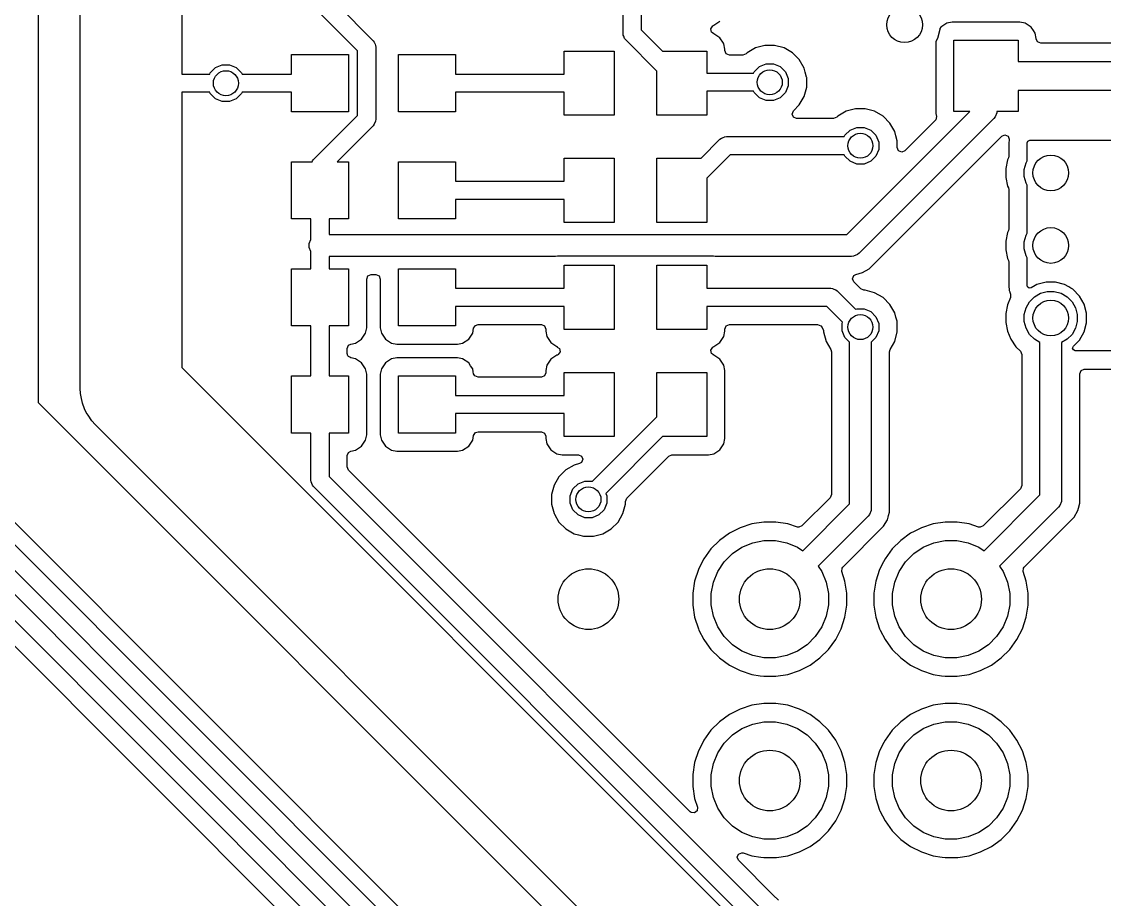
# Model space of a CAD drawing. Extents: x 97 to 200, y -158 to -52.
# Drawn here: x 158.12 to 173.29, y -103.46 to -91.17 of the extents above; entities that cross this region are included whole.
import ezdxf

# ---------------------------------------------------------------- set-up
doc = ezdxf.new("R2010")
doc.units = 0
doc.layers.add('BLACK', color=7, linetype='CONTINUOUS')

msp = doc.modelspace()

# ---------------------------------------------------------------- linework, layer by layer
at = {"layer": 'BLACK', "linetype": 'CONTINUOUS'}
for p, q in [((158.3513, -86.182188), (158.3513, -96.498012)), ((158.9399, -91.6336), (158.9399, -87.8036)), ((160.3623, -87.8036), (160.3623, -91.6336)), ((166.8001, -87.940363), (166.8001, -91.278994)), ((166.5461, -91.3316), (166.5461, -87.992969)), ((162.8261, -91.574993), (162.209297, -90.958191)), ((162.537918, -90.9276), (163.042903, -91.432586)), ((167.818401, -91.217334), (167.902584, -91.161084)), ((166.8001, -91.278994), (167.098706, -91.5776)), ((167.774497, -91.265356), (167.801105, -91.225604)), ((167.783791, -91.31228), (167.774497, -91.265356)), ((167.81397, -91.33248), (167.783791, -91.31228)), ((167.801105, -91.225604), (167.813112, -91.220644)), ((167.812716, -91.219688), (167.818395, -91.217335)), ((167.813112, -91.220644), (167.812716, -91.219688)), ((167.818395, -91.217335), (167.818401, -91.217334)), ((170.985722, -91.275263), (170.95194, -91.401342)), ((170.997615, -91.242115), (170.985722, -91.259914)), ((170.985722, -91.259914), (170.985722, -91.275263)), ((171.081796, -91.185867), (170.997615, -91.242115)), ((171.0818, -91.185865), (171.081796, -91.185867)), ((171.156031, -91.171101), (171.0818, -91.185865)), ((171.156035, -91.1711), (171.156031, -91.171101)), ((172.106167, -91.1711), (171.156035, -91.1711)), ((172.1804, -91.185865), (172.106167, -91.1711)), ((172.180402, -91.185866), (172.1804, -91.185865)), ((172.264584, -91.242115), (172.180402, -91.185866)), ((172.296437, -91.289787), (172.264584, -91.242115)), ((172.320834, -91.326299), (172.296437, -91.289787)), ((163.042903, -91.432586), (163.058697, -91.45183)), ((163.058697, -91.45183), (163.070765, -91.480964)), ((166.54854, -91.356376), (166.5461, -91.3316)), ((166.54854, -91.356377), (166.54854, -91.356376)), ((166.554513, -91.370796), (166.54854, -91.356377)), ((166.567503, -91.402157), (166.554513, -91.370796)), ((166.567504, -91.402158), (166.567503, -91.402157)), ((166.583297, -91.421403), (166.567504, -91.402158)), ((167.0191, -91.857205), (166.583297, -91.421403)), ((167.812715, -91.335511), (167.81397, -91.33248)), ((167.818402, -91.337866), (167.812715, -91.335511)), ((167.902584, -91.394115), (167.818402, -91.337866)), ((167.951293, -91.467013), (167.902584, -91.394115)), ((167.958834, -91.478299), (167.951293, -91.467013)), ((170.95194, -91.401342), (170.9266, -91.445232)), ((170.9266, -91.445232), (170.9266, -92.450662)), ((171.1811, -92.4256), (171.1811, -91.4256)), ((171.1811, -91.4256), (172.0811, -91.4256)), ((172.0811, -91.4256), (172.0811, -91.7224)), ((172.335599, -91.400533), (172.320834, -91.326299)), ((172.335599, -91.400535), (172.335599, -91.400533)), ((172.335599, -91.4054), (172.335599, -91.400535)), ((172.353905, -91.449594), (172.335599, -91.4054)), ((172.398099, -91.4679), (172.353905, -91.449594)), ((174.9641, -91.4679), (172.398099, -91.4679)), ((162.8261, -92.480207), (162.8261, -91.574993)), ((163.070765, -91.480964), (163.07766, -91.497612)), ((163.07766, -91.497612), (163.0801, -91.522388)), ((163.0801, -91.522388), (163.0801, -92.532813)), ((165.7191, -91.9006), (165.7191, -91.5776)), ((165.7191, -91.5776), (166.4191, -91.5776)), ((166.4191, -91.5776), (166.4191, -92.4776)), ((167.098706, -91.5776), (167.7191, -91.5776)), ((167.7191, -91.5776), (167.7191, -91.8876)), ((167.973599, -91.552533), (167.958834, -91.478299)), ((167.973599, -91.552535), (167.973599, -91.552533)), ((167.973599, -91.5706), (167.973599, -91.552535)), ((167.991905, -91.614794), (167.973599, -91.5706)), ((168.036099, -91.6331), (167.991905, -91.614794)), ((168.269757, -91.614794), (168.225563, -91.6331)), ((168.283649, -91.600901), (168.269757, -91.614794)), ((168.283653, -91.600898), (168.283649, -91.600901)), ((168.401546, -91.532832), (168.283653, -91.600898)), ((168.401548, -91.532832), (168.401546, -91.532832)), ((168.533031, -91.4976), (168.401548, -91.532832)), ((168.533036, -91.4976), (168.533031, -91.4976)), ((168.669164, -91.4976), (168.533036, -91.4976)), ((168.669168, -91.4976), (168.669164, -91.4976)), ((168.800652, -91.532832), (168.669168, -91.4976)), ((168.800653, -91.532832), (168.800652, -91.532832)), ((168.800654, -91.532833), (168.800653, -91.532832)), ((168.918545, -91.600897), (168.800654, -91.532833)), ((168.918546, -91.600898), (168.918545, -91.600897)), ((168.91855, -91.600901), (168.918546, -91.600898)), ((169.014798, -91.697149), (168.91855, -91.600901)), ((158.9399, -96.3036), (158.9399, -91.6336)), ((160.3623, -91.6336), (160.3623, -91.9006)), ((160.835263, -91.809339), (160.929889, -91.770144)), ((160.929889, -91.770144), (161.032311, -91.770144)), ((161.032311, -91.770144), (161.126937, -91.809339)), ((161.8991, -91.9006), (161.8991, -91.6276)), ((161.8991, -91.6276), (162.6991, -91.6276)), ((162.6991, -91.6276), (162.6991, -92.4276)), ((163.3991, -92.4276), (163.3991, -91.6276)), ((163.3991, -91.6276), (164.1991, -91.6276)), ((164.1991, -91.6276), (164.1991, -91.9006)), ((168.225563, -91.6331), (168.036099, -91.6331)), ((168.455263, -91.796339), (168.549889, -91.757144)), ((168.549889, -91.757144), (168.652311, -91.757144)), ((168.652311, -91.757144), (168.746937, -91.796339)), ((169.014801, -91.697153), (169.014798, -91.697149)), ((169.014803, -91.697155), (169.014801, -91.697153)), ((169.082867, -91.815046), (169.014803, -91.697155)), ((172.0811, -91.7224), (175.2811, -91.7224)), ((160.3623, -91.9006), (160.755037, -91.9006)), ((160.755037, -91.9006), (160.762839, -91.881763)), ((160.762839, -91.881763), (160.835263, -91.809339)), ((161.126937, -91.809339), (161.199361, -91.881763)), ((161.199361, -91.881763), (161.207163, -91.9006)), ((161.207163, -91.9006), (161.8991, -91.9006)), ((164.1991, -91.9006), (165.7191, -91.9006)), ((167.0191, -92.4776), (167.0191, -91.857205)), ((167.7191, -91.8876), (168.375037, -91.8876)), ((168.375037, -91.8876), (168.382839, -91.868763)), ((168.382839, -91.868763), (168.455263, -91.796339)), ((168.746937, -91.796339), (168.819361, -91.868763)), ((168.819361, -91.868763), (168.858556, -91.963389)), ((169.098556, -91.873599), (169.082867, -91.815046)), ((169.116777, -91.9416), (169.098556, -91.873599)), ((168.858556, -92.065811), (168.819361, -92.160437)), ((168.858556, -91.963389), (168.858556, -92.065811)), ((169.1181, -91.946536), (169.116777, -91.9416)), ((169.1181, -92.082664), (169.1181, -91.946536)), ((160.755037, -92.1546), (160.3623, -92.1546)), ((160.3623, -92.1546), (160.3623, -96.009012)), ((160.762839, -92.173437), (160.755037, -92.1546)), ((160.835263, -92.245861), (160.762839, -92.173437)), ((161.199361, -92.173437), (161.126937, -92.245861)), ((161.207163, -92.1546), (161.199361, -92.173437)), ((161.8991, -92.1546), (161.207163, -92.1546)), ((161.8991, -92.4276), (161.8991, -92.1546)), ((165.7191, -92.1546), (164.1991, -92.1546)), ((164.1991, -92.1546), (164.1991, -92.4276)), ((165.7191, -92.4776), (165.7191, -92.1546)), ((168.375037, -92.1416), (167.7191, -92.1416)), ((167.7191, -92.1416), (167.7191, -92.4776)), ((168.382839, -92.160437), (168.375037, -92.1416)), ((168.455263, -92.232861), (168.382839, -92.160437)), ((168.819361, -92.160437), (168.746937, -92.232861)), ((169.014803, -92.332045), (169.082867, -92.214154)), ((169.082867, -92.214154), (169.1181, -92.082664)), ((175.2811, -92.1288), (172.0811, -92.1288)), ((172.0811, -92.1288), (172.0811, -92.4256)), ((160.929889, -92.285056), (160.835263, -92.245861)), ((161.032311, -92.285056), (160.929889, -92.285056)), ((161.126937, -92.245861), (161.032311, -92.285056)), ((168.549889, -92.272056), (168.455263, -92.232861)), ((168.652311, -92.272056), (168.549889, -92.272056)), ((168.746937, -92.232861), (168.652311, -92.272056)), ((168.931443, -92.415406), (169.014798, -92.33205)), ((169.014798, -92.33205), (169.014803, -92.332045)), ((162.6991, -92.4276), (161.8991, -92.4276)), ((162.209297, -93.09701), (162.8261, -92.480207)), ((164.1991, -92.4276), (163.3991, -92.4276)), ((166.4191, -92.4776), (165.7191, -92.4776)), ((167.7191, -92.4776), (167.0191, -92.4776)), ((168.913137, -92.4596), (168.931443, -92.415406)), ((168.931443, -92.503794), (168.913137, -92.4596)), ((168.975637, -92.5221), (168.931443, -92.503794)), ((169.495563, -92.5221), (168.975637, -92.5221)), ((169.539757, -92.503794), (169.495563, -92.5221)), ((169.553649, -92.489901), (169.539757, -92.503794)), ((169.553653, -92.489898), (169.553649, -92.489901)), ((169.671546, -92.421832), (169.553653, -92.489898)), ((169.671548, -92.421832), (169.671546, -92.421832)), ((169.803031, -92.3866), (169.671548, -92.421832)), ((169.680974, -94.1482), (171.403574, -92.4256)), ((169.803036, -92.3866), (169.803031, -92.3866)), ((169.939164, -92.3866), (169.803036, -92.3866)), ((171.738863, -92.521363), (169.851863, -94.408363)), ((169.939168, -92.3866), (169.939164, -92.3866)), ((170.070652, -92.421832), (169.939168, -92.3866)), ((170.070653, -92.421832), (170.070652, -92.421832)), ((170.070654, -92.421833), (170.070653, -92.421832)), ((170.188545, -92.489897), (170.070654, -92.421833)), ((170.188546, -92.489898), (170.188545, -92.489897)), ((170.18855, -92.489901), (170.188546, -92.489898)), ((170.284798, -92.586149), (170.18855, -92.489901)), ((170.935345, -92.49463), (170.926011, -92.541546)), ((170.9266, -92.450662), (170.935345, -92.49463)), ((171.403574, -92.4256), (171.1811, -92.4256)), ((171.757816, -92.498269), (171.738863, -92.521363)), ((171.780572, -92.443332), (171.757816, -92.498269)), ((171.782318, -92.4256), (171.780572, -92.443332)), ((172.0811, -92.4256), (171.782318, -92.4256)), ((163.042903, -92.622615), (162.537919, -93.1276)), ((163.058697, -92.603371), (163.042903, -92.622615)), ((163.07766, -92.55759), (163.058697, -92.603371)), ((163.0801, -92.532813), (163.07766, -92.557589)), ((163.07766, -92.557589), (163.07766, -92.55759)), ((169.725263, -92.685339), (169.819889, -92.646144)), ((169.819889, -92.646144), (169.922311, -92.646144)), ((169.922311, -92.646144), (170.016937, -92.685339)), ((170.284801, -92.586153), (170.284798, -92.586149)), ((170.284803, -92.586155), (170.284801, -92.586153)), ((170.352867, -92.704046), (170.284803, -92.586155)), ((170.918239, -92.551015), (170.494794, -92.974461)), ((170.926011, -92.541546), (170.918239, -92.551015)), ((167.639495, -93.0776), (167.903297, -92.813798)), ((167.903297, -92.813798), (167.922542, -92.798004)), ((167.922542, -92.798004), (167.922543, -92.798003)), ((167.922543, -92.798003), (167.961769, -92.781755)), ((167.961769, -92.781755), (167.968323, -92.77904)), ((167.968323, -92.77904), (167.968324, -92.77904)), ((167.968324, -92.77904), (167.9931, -92.7766)), ((167.9931, -92.7766), (169.645037, -92.7766)), ((169.645037, -92.7766), (169.652839, -92.757763)), ((169.652839, -92.757763), (169.725263, -92.685339)), ((169.993943, -94.626201), (171.850574, -92.769568)), ((170.016937, -92.685339), (170.089361, -92.757763)), ((170.089361, -92.757763), (170.128556, -92.852389)), ((170.369295, -92.765356), (170.352867, -92.704046)), ((170.388099, -92.835531), (170.369295, -92.765356)), ((171.850574, -92.769568), (171.894767, -92.751263)), ((171.894767, -92.751263), (171.938961, -92.769569)), ((171.938961, -92.769569), (171.957267, -92.813763)), ((171.956066, -92.825955), (171.9484, -92.864497)), ((171.957267, -92.813763), (171.956066, -92.825955)), ((172.218766, -92.838266), (172.245, -92.8274)), ((172.245, -92.8274), (183.222295, -92.8274)), ((170.128556, -92.954811), (170.089361, -93.049437)), ((170.128556, -92.852389), (170.128556, -92.954811)), ((170.3881, -92.835537), (170.388099, -92.835531)), ((170.3881, -92.930267), (170.3881, -92.835537)), ((170.406406, -92.974461), (170.3881, -92.930267)), ((170.4506, -92.992767), (170.406406, -92.974461)), ((170.494794, -92.974461), (170.4506, -92.992767)), ((171.9484, -92.864497), (171.9484, -93.050865)), ((172.2079, -92.8645), (172.218766, -92.838266)), ((172.2079, -93.112939), (172.2079, -92.8645)), ((161.8991, -93.9276), (161.8991, -93.1276)), ((161.8991, -93.1276), (162.188804, -93.1276)), ((162.188804, -93.1276), (162.193503, -93.116256)), ((162.193503, -93.116256), (162.193504, -93.116255)), ((162.193504, -93.116255), (162.209297, -93.09701)), ((162.537919, -93.1276), (162.6991, -93.1276)), ((162.6991, -93.1276), (162.6991, -93.9276)), ((163.3991, -93.9276), (163.3991, -93.1276)), ((163.3991, -93.1276), (164.1991, -93.1276)), ((164.1991, -93.1276), (164.1991, -93.4006)), ((165.7191, -93.4006), (165.7191, -93.0776)), ((165.7191, -93.0776), (166.4191, -93.0776)), ((166.4191, -93.0776), (166.4191, -93.9776)), ((167.0191, -93.9776), (167.0191, -93.0776)), ((167.0191, -93.0776), (167.639495, -93.0776)), ((168.045705, -93.0306), (167.7191, -93.357205)), ((169.645037, -93.0306), (168.045705, -93.0306)), ((169.652839, -93.049437), (169.645037, -93.0306)), ((169.725263, -93.121861), (169.652839, -93.049437)), ((169.819889, -93.161056), (169.725263, -93.121861)), ((170.016937, -93.121861), (169.922311, -93.161056)), ((170.089361, -93.049437), (170.016937, -93.121861)), ((171.932791, -93.100982), (171.9086, -93.222599)), ((171.943643, -93.074783), (171.932791, -93.100982)), ((171.9484, -93.050865), (171.943643, -93.074783)), ((172.191645, -93.141094), (172.2079, -93.112939)), ((169.922311, -93.161056), (169.819889, -93.161056)), ((171.9086, -93.222599), (171.9086, -93.3466)), ((172.166308, -93.235653), (172.191645, -93.141094)), ((172.166308, -93.333547), (172.166308, -93.235653)), ((164.1991, -93.4006), (165.7191, -93.4006)), ((167.7191, -93.357205), (167.7191, -93.9776)), ((171.9086, -93.3466), (171.93279, -93.468216)), ((172.191645, -93.428106), (172.166308, -93.333547)), ((172.2079, -93.45626), (172.191645, -93.428106)), ((171.93279, -93.468216), (171.943642, -93.494414)), ((171.943642, -93.494414), (171.9484, -93.518332)), ((171.9484, -93.518332), (171.9484, -94.066865)), ((172.2079, -94.128939), (172.2079, -93.45626)), ((165.7191, -93.6546), (164.1991, -93.6546)), ((164.1991, -93.6546), (164.1991, -93.9276)), ((165.7191, -93.9776), (165.7191, -93.6546)), ((162.1721, -93.9276), (161.8991, -93.9276)), ((162.1721, -94.216616), (162.1721, -93.9276)), ((162.6991, -93.9276), (162.4261, -93.9276)), ((162.4261, -93.9276), (162.4261, -94.1482)), ((164.1991, -93.9276), (163.3991, -93.9276)), ((166.4191, -93.9776), (165.7191, -93.9776)), ((167.7191, -93.9776), (167.0191, -93.9776)), ((162.4261, -94.1482), (165.578998, -94.1482)), ((165.578998, -94.1482), (165.603368, -94.1458)), ((165.603368, -94.1458), (167.834831, -94.1458)), ((167.834831, -94.1458), (167.859201, -94.1482)), ((167.859201, -94.1482), (169.680974, -94.1482)), ((171.932791, -94.116982), (171.9086, -94.238599)), ((171.943643, -94.090783), (171.932791, -94.116982)), ((171.9484, -94.066865), (171.943643, -94.090783)), ((172.166308, -94.251653), (172.191645, -94.157094)), ((172.191645, -94.157094), (172.2079, -94.128939)), ((162.149628, -94.270868), (162.1721, -94.216616)), ((162.149628, -94.330332), (162.149628, -94.270868)), ((162.1721, -94.384583), (162.149628, -94.330332)), ((171.9086, -94.238599), (171.9086, -94.3626)), ((172.166308, -94.349547), (172.166308, -94.251653)), ((172.191645, -94.444106), (172.166308, -94.349547)), ((162.1721, -94.6276), (162.1721, -94.384583)), ((165.600968, -94.453), (162.4261, -94.453)), ((162.4261, -94.453), (162.4261, -94.6276)), ((165.625338, -94.4506), (165.600968, -94.453)), ((167.812861, -94.4506), (165.625338, -94.4506)), ((167.837231, -94.453), (167.812861, -94.4506)), ((169.7441, -94.453), (167.837231, -94.453)), ((169.773832, -94.450072), (169.7441, -94.453)), ((169.828769, -94.427316), (169.773832, -94.450072)), ((169.851863, -94.408363), (169.828769, -94.427316)), ((171.9086, -94.3626), (171.93279, -94.484216)), ((171.93279, -94.484216), (171.943642, -94.510414)), ((172.2079, -94.47226), (172.191645, -94.444106)), ((172.2079, -94.862745), (172.2079, -94.47226)), ((161.8991, -95.4276), (161.8991, -94.6276)), ((161.8991, -94.6276), (162.1721, -94.6276)), ((162.4261, -94.6276), (162.6991, -94.6276)), ((162.6991, -94.6276), (162.6991, -95.4276)), ((163.3991, -95.4276), (163.3991, -94.6276)), ((163.3991, -94.6276), (164.1991, -94.6276)), ((164.1991, -94.6276), (164.1991, -94.9006)), ((165.7191, -94.9006), (165.7191, -94.5776)), ((165.7191, -94.5776), (166.4191, -94.5776)), ((166.4191, -94.5776), (166.4191, -95.4776)), ((167.0191, -95.4776), (167.0191, -94.5776)), ((167.0191, -94.5776), (167.7191, -94.5776)), ((167.7191, -94.5776), (167.7191, -94.9006)), ((169.901158, -94.67977), (169.993943, -94.626201)), ((171.943642, -94.510414), (171.9484, -94.534332)), ((171.9484, -94.534332), (171.9484, -94.862751)), ((162.953599, -94.769999), (162.971905, -94.725806)), ((162.9536, -95.452667), (162.953599, -94.769999)), ((162.971905, -94.725806), (163.016099, -94.7075)), ((163.016099, -94.7075), (163.0821, -94.7075)), ((163.0821, -94.7075), (163.126294, -94.725806)), ((163.126294, -94.725806), (163.1446, -94.77)), ((163.1446, -94.77), (163.1446, -95.452664)), ((169.758788, -94.765876), (169.777094, -94.721682)), ((169.777094, -94.81007), (169.758788, -94.765876)), ((169.777094, -94.721682), (169.805112, -94.705506)), ((169.805112, -94.705506), (169.901154, -94.679771)), ((169.901152, -94.679771), (169.901158, -94.67977)), ((169.901154, -94.679771), (169.901152, -94.679771)), ((164.1991, -94.9006), (165.7191, -94.9006)), ((167.7191, -94.9006), (169.4551, -94.9006)), ((169.4551, -94.9006), (169.479876, -94.90304)), ((169.479876, -94.90304), (169.479877, -94.90304)), ((169.479877, -94.90304), (169.49884, -94.910895)), ((169.49884, -94.910895), (169.525657, -94.922003)), ((169.525657, -94.922003), (169.525658, -94.922004)), ((169.525658, -94.922004), (169.544903, -94.937797)), ((169.544903, -94.937797), (169.801051, -95.193946)), ((169.875317, -94.908294), (169.777094, -94.81007)), ((169.919511, -94.9266), (169.875317, -94.908294)), ((169.939164, -94.9266), (169.919511, -94.9266)), ((169.939168, -94.9266), (169.939164, -94.9266)), ((170.070652, -94.961832), (169.939168, -94.9266)), ((171.9484, -94.862751), (171.957239, -94.929893)), ((171.957239, -94.929893), (171.957241, -94.929903)), ((171.957241, -94.929903), (171.962211, -94.948453)), ((171.962211, -94.948453), (171.965252, -94.955794)), ((171.965252, -94.955794), (171.975811, -94.981287)), ((172.21287, -94.881295), (172.2079, -94.862745)), ((172.235398, -94.898581), (172.21287, -94.881295)), ((172.26355, -94.894875), (172.235398, -94.898581)), ((172.319201, -94.862745), (172.26355, -94.894875)), ((172.344142, -94.848345), (172.319201, -94.862745)), ((172.471945, -94.8141), (172.344142, -94.848345)), ((172.394594, -94.970145), (172.489153, -94.944808)), ((172.604255, -94.8141), (172.471945, -94.8141)), ((172.489153, -94.944808), (172.587047, -94.944808)), ((172.587047, -94.944808), (172.681606, -94.970145)), ((172.732058, -94.848345), (172.604255, -94.8141)), ((172.789129, -94.881295), (172.732058, -94.848345)), ((172.819069, -94.898581), (172.789129, -94.881295)), ((172.846642, -94.9145), (172.819069, -94.898581)), ((172.9402, -95.008058), (172.846642, -94.9145)), ((170.070653, -94.961832), (170.070652, -94.961832)), ((170.070654, -94.961833), (170.070653, -94.961832)), ((170.188545, -95.029897), (170.070654, -94.961833)), ((170.188546, -95.029898), (170.188545, -95.029897)), ((170.18855, -95.029901), (170.188546, -95.029898)), ((170.284798, -95.126149), (170.18855, -95.029901)), ((171.975811, -95.029122), (171.932791, -95.132982)), ((171.975811, -94.981287), (171.975811, -95.029122)), ((172.191645, -95.173094), (172.240592, -95.088314)), ((172.240592, -95.088314), (172.309814, -95.019092)), ((172.309814, -95.019092), (172.394594, -94.970145)), ((172.681606, -94.970145), (172.766386, -95.019092)), ((172.766386, -95.019092), (172.835608, -95.088314)), ((172.835608, -95.088314), (172.884555, -95.173094)), ((173.006355, -95.122642), (172.9402, -95.008058)), ((165.7191, -95.1546), (164.1991, -95.1546)), ((164.1991, -95.1546), (164.1991, -95.4276)), ((165.7191, -95.4776), (165.7191, -95.1546)), ((169.402494, -95.1546), (167.7191, -95.1546)), ((167.7191, -95.1546), (167.7191, -95.4776)), ((169.621446, -95.373551), (169.402494, -95.1546)), ((169.801051, -95.193946), (169.819889, -95.186144)), ((169.819889, -95.186144), (169.922311, -95.186144)), ((169.922311, -95.186144), (170.016937, -95.225339)), ((170.016937, -95.225339), (170.089361, -95.297763)), ((170.284801, -95.126153), (170.284798, -95.126149)), ((170.284803, -95.126155), (170.284801, -95.126153)), ((170.352867, -95.244046), (170.284803, -95.126155)), ((170.368551, -95.302578), (170.352867, -95.244046)), ((171.932791, -95.132982), (171.9086, -95.254599)), ((171.9086, -95.254599), (171.9086, -95.3786)), ((172.166308, -95.267653), (172.191645, -95.173094)), ((172.884555, -95.173094), (172.909892, -95.267653)), ((173.0406, -95.250445), (173.006355, -95.122642)), ((173.0406, -95.382755), (173.0406, -95.250445)), ((164.478835, -95.419633), (164.513558, -95.4091)), ((164.513558, -95.4091), (165.402101, -95.4091)), ((165.402101, -95.4091), (165.446295, -95.427406)), ((167.991906, -95.427406), (168.0361, -95.4091)), ((168.0361, -95.4091), (169.271189, -95.4091)), ((169.271189, -95.4091), (169.315383, -95.427406)), ((169.613644, -95.392389), (169.621446, -95.373551)), ((169.613644, -95.494811), (169.613644, -95.392389)), ((170.089361, -95.297763), (170.128556, -95.392389)), ((170.128556, -95.392389), (170.128556, -95.494811)), ((170.383748, -95.359296), (170.368551, -95.302578)), ((170.3881, -95.375536), (170.383748, -95.359296)), ((170.3881, -95.511664), (170.3881, -95.375536)), ((171.9086, -95.3786), (171.932791, -95.500218)), ((172.166308, -95.365547), (172.166308, -95.267653)), ((172.191645, -95.460106), (172.166308, -95.365547)), ((172.909892, -95.365547), (172.884555, -95.460106)), ((172.909892, -95.267653), (172.909892, -95.365547)), ((173.006355, -95.510558), (173.0406, -95.382755)), ((162.1721, -95.4276), (161.8991, -95.4276)), ((162.1721, -96.1276), (162.1721, -95.4276)), ((162.6991, -95.4276), (162.4261, -95.4276)), ((162.4261, -95.4276), (162.4261, -96.1276)), ((162.882584, -95.611084), (162.938834, -95.526901)), ((162.938834, -95.526901), (162.9536, -95.452667)), ((163.1446, -95.452664), (163.144601, -95.452668)), ((163.144601, -95.452668), (163.159365, -95.526899)), ((163.159365, -95.526899), (163.159367, -95.526903)), ((163.159367, -95.526903), (163.215615, -95.611084)), ((164.1991, -95.4276), (163.3991, -95.4276)), ((164.382584, -95.611084), (164.438834, -95.526901)), ((164.438834, -95.526901), (164.452259, -95.459406)), ((164.452259, -95.459406), (164.478835, -95.419633)), ((165.446295, -95.427406), (165.464601, -95.4716)), ((165.464601, -95.4716), (165.464601, -95.502668)), ((165.464601, -95.502668), (165.479365, -95.576899)), ((166.4191, -95.4776), (165.7191, -95.4776)), ((167.7191, -95.4776), (167.0191, -95.4776)), ((167.958834, -95.576901), (167.9736, -95.502667)), ((167.9736, -95.4716), (167.991906, -95.427406)), ((167.9736, -95.502667), (167.9736, -95.4716)), ((169.315383, -95.427406), (169.335794, -95.447817)), ((169.335794, -95.447817), (169.3541, -95.492011)), ((169.3541, -95.492011), (169.3541, -95.511668)), ((169.3541, -95.511668), (169.389332, -95.643151)), ((169.652839, -95.589437), (169.613644, -95.494811)), ((170.128556, -95.494811), (170.089361, -95.589437)), ((170.352867, -95.643154), (170.3881, -95.511664)), ((171.932791, -95.500218), (171.932793, -95.500225)), ((171.932793, -95.500225), (171.980244, -95.61478)), ((172.240592, -95.544886), (172.191645, -95.460106)), ((172.309814, -95.614108), (172.240592, -95.544886)), ((172.835608, -95.544886), (172.766386, -95.614108)), ((172.884555, -95.460106), (172.835608, -95.544886)), ((172.9402, -95.625142), (173.006355, -95.510558)), ((162.6806, -95.742057), (162.698906, -95.697863)), ((162.698906, -95.697863), (162.730908, -95.680758)), ((162.730908, -95.680758), (162.798401, -95.667334)), ((162.798401, -95.667334), (162.882584, -95.611084)), ((163.215615, -95.611084), (163.299797, -95.667333)), ((163.299797, -95.667333), (163.299799, -95.667334)), ((163.299799, -95.667334), (163.374033, -95.6821)), ((163.374033, -95.6821), (164.224166, -95.682099)), ((164.224166, -95.682099), (164.298401, -95.667334)), ((164.298401, -95.667334), (164.382584, -95.611084)), ((165.479365, -95.576899), (165.479367, -95.576903)), ((165.479367, -95.576903), (165.535615, -95.661084)), ((165.535615, -95.661084), (165.619797, -95.717333)), ((167.818401, -95.717334), (167.902584, -95.661084)), ((167.902584, -95.661084), (167.958834, -95.576901)), ((169.389332, -95.643151), (169.389332, -95.643153)), ((169.389332, -95.643153), (169.389333, -95.643154)), ((169.389333, -95.643154), (169.455827, -95.758327)), ((169.7187, -95.655298), (169.652839, -95.589437)), ((169.7187, -97.920474), (169.7187, -95.655298)), ((170.089361, -95.589437), (170.0235, -95.655298)), ((170.0235, -95.655298), (170.0235, -97.9836)), ((170.286372, -95.758327), (170.352867, -95.643154)), ((171.980244, -95.61478), (171.980245, -95.614782)), ((171.980245, -95.614782), (172.049134, -95.717882)), ((172.3857, -95.65792), (172.309814, -95.614108)), ((172.3857, -97.793474), (172.3857, -95.65792)), ((172.766386, -95.614108), (172.6905, -95.65792)), ((172.6905, -95.65792), (172.6905, -97.8566)), ((172.844009, -95.7367), (172.854874, -95.710467)), ((172.854874, -95.710467), (172.9402, -95.625142)), ((162.6806, -95.813141), (162.6806, -95.742057)), ((162.691133, -95.847864), (162.6806, -95.813141)), ((162.696456, -95.85142), (162.691133, -95.847864)), ((162.698906, -95.857335), (162.696456, -95.85142)), ((162.715746, -95.86431), (162.698906, -95.857335)), ((162.730906, -95.87444), (162.715746, -95.86431)), ((165.619796, -95.837867), (165.535615, -95.894115)), ((165.625484, -95.835512), (165.619796, -95.837867)), ((165.619797, -95.717333), (165.625485, -95.719689)), ((165.625485, -95.719689), (165.624225, -95.72273)), ((165.624225, -95.72273), (165.654377, -95.742872)), ((165.637141, -95.829564), (165.625088, -95.834557)), ((165.625088, -95.834557), (165.625484, -95.835512)), ((165.663713, -95.789787), (165.637141, -95.829564)), ((165.654377, -95.742872), (165.663713, -95.789787)), ((167.774497, -95.765356), (167.801105, -95.725604)), ((167.783791, -95.81228), (167.774497, -95.765356)), ((167.81397, -95.83248), (167.783791, -95.81228)), ((167.801105, -95.725604), (167.813112, -95.720644)), ((167.812715, -95.835511), (167.81397, -95.83248)), ((167.818402, -95.837866), (167.812715, -95.835511)), ((167.812716, -95.719688), (167.818395, -95.717335)), ((167.813112, -95.720644), (167.812716, -95.719688)), ((167.818395, -95.717335), (167.818401, -95.717334)), ((167.902584, -95.894115), (167.818402, -95.837866)), ((169.455827, -95.758327), (169.4642, -95.789574)), ((169.4642, -95.789574), (169.4642, -97.789167)), ((170.278, -95.789574), (170.286372, -95.758327)), ((170.278, -98.037169), (170.278, -95.789574)), ((172.049134, -95.717882), (172.112894, -95.781642)), ((172.112894, -95.781642), (172.1312, -95.825836)), ((172.1312, -95.825836), (172.1312, -97.662167)), ((172.854875, -95.762934), (172.844009, -95.7367)), ((172.881109, -95.7738), (172.854875, -95.762934)), ((180.380535, -95.7738), (172.881109, -95.7738)), ((160.3623, -96.009012), (167.953994, -103.600706)), ((162.798401, -95.887866), (162.730906, -95.87444)), ((162.882584, -95.944115), (162.798401, -95.887866)), ((162.909224, -95.983985), (162.882584, -95.944115)), ((162.938834, -96.028299), (162.909224, -95.983985)), ((163.215615, -95.944115), (163.159366, -96.028297)), ((163.299796, -95.887867), (163.215615, -95.944115)), ((163.2998, -95.887865), (163.299796, -95.887867)), ((163.374031, -95.873101), (163.2998, -95.887865)), ((163.374035, -95.8731), (163.374031, -95.873101)), ((164.224167, -95.8731), (163.374035, -95.8731)), ((164.2984, -95.887865), (164.224167, -95.8731)), ((164.298402, -95.887866), (164.2984, -95.887865)), ((164.382584, -95.944115), (164.298402, -95.887866)), ((164.409224, -95.983985), (164.382584, -95.944115)), ((164.438834, -96.028299), (164.409224, -95.983985)), ((165.479365, -95.978299), (165.4646, -96.052532)), ((165.479366, -95.978297), (165.479365, -95.978299)), ((165.535615, -95.894115), (165.479366, -95.978297)), ((167.958832, -95.978296), (167.902584, -95.894115)), ((167.958834, -95.978299), (167.958832, -95.978296)), ((167.973599, -96.052534), (167.958834, -95.978299)), ((161.8991, -96.9276), (161.8991, -96.1276)), ((161.8991, -96.1276), (162.1721, -96.1276)), ((162.4261, -96.1276), (162.6991, -96.1276)), ((162.6991, -96.1276), (162.6991, -96.9276)), ((162.953599, -96.102534), (162.938834, -96.028299)), ((162.9536, -96.952667), (162.953599, -96.102534)), ((163.159365, -96.028299), (163.1446, -96.102532)), ((163.1446, -96.102532), (163.1446, -96.952664)), ((163.159366, -96.028297), (163.159365, -96.028299)), ((163.3991, -96.9276), (163.3991, -96.1276)), ((163.3991, -96.1276), (164.1991, -96.1276)), ((164.1991, -96.1276), (164.1991, -96.4006)), ((164.446827, -96.068485), (164.438834, -96.028299)), ((164.452258, -96.095792), (164.446827, -96.068485)), ((164.469363, -96.127794), (164.452258, -96.095792)), ((164.513557, -96.1461), (164.469363, -96.127794)), ((165.4021, -96.1461), (164.513557, -96.1461)), ((165.446294, -96.127794), (165.4021, -96.1461)), ((165.4646, -96.0836), (165.446294, -96.127794)), ((165.4646, -96.052532), (165.4646, -96.0836)), ((165.7191, -96.4006), (165.7191, -96.0776)), ((165.7191, -96.0776), (166.4191, -96.0776)), ((166.4191, -96.0776), (166.4191, -96.9776)), ((167.0191, -96.697994), (167.0191, -96.0776)), ((167.0191, -96.0776), (167.7191, -96.0776)), ((167.7191, -96.0776), (167.7191, -96.9776)), ((167.9736, -97.002667), (167.973599, -96.052534)), ((172.945, -96.0958), (172.963306, -96.051606)), ((172.945, -97.910169), (172.945, -96.0958)), ((172.963306, -96.051606), (173.0075, -96.0333)), ((173.0075, -96.0333), (180.24716, -96.0333)), ((155.7781, -96.250994), (164.840902, -105.313797)), ((158.943324, -96.373289), (158.9399, -96.3036)), ((164.6241, -105.456205), (155.561297, -96.393403)), ((158.943324, -96.373309), (158.943324, -96.373289)), ((158.953011, -96.422004), (158.943324, -96.373309)), ((158.970524, -96.51005), (158.953011, -96.422004)), ((164.1991, -96.4006), (165.7191, -96.4006)), ((158.3513, -96.498012), (166.253994, -104.400706)), ((159.002046, -96.58615), (158.970524, -96.51005)), ((159.023878, -96.638858), (159.002046, -96.58615)), ((159.050139, -96.67816), (159.023878, -96.638858)), ((159.101335, -96.754781), (159.050139, -96.67816)), ((159.101344, -96.75479), (159.101335, -96.754781)), ((159.148206, -96.806494), (159.101344, -96.75479)), ((165.7191, -96.6546), (164.1991, -96.6546)), ((164.1991, -96.6546), (164.1991, -96.9276)), ((165.7191, -96.9776), (165.7191, -96.6546)), ((166.116298, -97.600795), (167.0191, -96.697994)), ((166.7399, -104.398188), (159.148206, -96.806494)), ((162.1721, -96.9276), (161.8991, -96.9276)), ((162.1721, -97.5866), (162.1721, -96.9276)), ((162.6991, -96.9276), (162.4261, -96.9276)), ((162.4261, -96.9276), (162.4261, -97.533994)), ((164.1991, -96.9276), (163.3991, -96.9276)), ((164.452259, -96.959406), (164.478835, -96.919633)), ((164.478835, -96.919633), (164.513558, -96.9091)), ((164.513558, -96.9091), (165.402101, -96.9091)), ((165.402101, -96.9091), (165.446295, -96.927406)), ((165.446295, -96.927406), (165.464601, -96.9716)), ((162.882584, -97.111084), (162.938834, -97.026901)), ((162.938834, -97.026901), (162.9536, -96.952667)), ((163.1446, -96.952664), (163.144601, -96.952668)), ((163.144601, -96.952668), (163.159365, -97.026899)), ((163.159365, -97.026899), (163.159367, -97.026903)), ((163.159367, -97.026903), (163.215615, -97.111084)), ((164.382584, -97.111084), (164.438834, -97.026901)), ((164.438834, -97.026901), (164.452259, -96.959406)), ((165.464601, -96.9716), (165.464601, -97.002668)), ((165.464601, -97.002668), (165.479365, -97.076899)), ((165.479365, -97.076899), (165.479367, -97.076903)), ((165.479367, -97.076903), (165.535615, -97.161084)), ((166.4191, -96.9776), (165.7191, -96.9776)), ((167.098705, -96.9776), (166.304602, -97.771702)), ((167.7191, -96.9776), (167.098705, -96.9776)), ((167.902584, -97.161084), (167.958834, -97.076901)), ((167.958834, -97.076901), (167.9736, -97.002667)), ((162.6806, -97.242057), (162.698906, -97.197863)), ((162.698906, -97.197863), (162.730908, -97.180758)), ((162.730908, -97.180758), (162.798401, -97.167334)), ((162.798401, -97.167334), (162.882584, -97.111084)), ((163.215615, -97.111084), (163.299797, -97.167333)), ((163.299797, -97.167333), (163.299799, -97.167334)), ((163.299799, -97.167334), (163.374033, -97.1821)), ((163.374033, -97.1821), (164.224166, -97.182099)), ((164.224166, -97.182099), (164.298401, -97.167334)), ((164.298401, -97.167334), (164.382584, -97.111084)), ((165.535615, -97.161084), (165.619797, -97.217333)), ((165.619797, -97.217333), (165.619799, -97.217334)), ((165.619799, -97.217334), (165.694033, -97.2321)), ((165.694033, -97.2321), (165.919499, -97.232099)), ((165.919499, -97.232099), (165.963692, -97.250405)), ((167.185816, -97.250404), (167.23001, -97.232099)), ((167.23001, -97.232099), (167.744165, -97.232099)), ((167.744165, -97.232099), (167.744166, -97.232099)), ((167.744166, -97.232099), (167.818401, -97.217334)), ((167.818401, -97.217334), (167.902584, -97.161084)), ((165.0399, -105.198188), (157.137206, -97.295494)), ((162.6806, -97.402689), (162.6806, -97.242057)), ((165.861546, -97.374832), (165.743653, -97.442898)), ((165.861548, -97.374832), (165.861546, -97.374832)), ((165.935675, -97.354969), (165.861548, -97.374832)), ((165.963692, -97.338793), (165.935675, -97.354969)), ((165.963692, -97.250405), (165.981998, -97.294599)), ((165.981998, -97.294599), (165.963692, -97.338793)), ((166.596405, -97.839816), (167.185816, -97.250404)), ((162.4261, -97.533994), (168.506102, -103.613997)), ((162.698906, -97.446883), (162.6806, -97.402689)), ((167.483537, -102.231514), (162.698906, -97.446883)), ((165.743649, -97.442901), (165.647401, -97.539149)), ((165.743653, -97.442898), (165.743649, -97.442901)), ((162.17454, -97.611376), (162.1721, -97.5866)), ((162.193503, -97.657157), (162.17454, -97.611376)), ((162.193504, -97.657158), (162.193503, -97.657157)), ((162.209297, -97.676403), (162.193504, -97.657158)), ((168.2893, -103.756405), (162.209297, -97.676403)), ((165.579332, -97.657048), (165.5441, -97.788531)), ((165.647398, -97.539153), (165.579332, -97.657046)), ((165.579332, -97.657046), (165.579332, -97.657048)), ((165.647401, -97.539149), (165.647398, -97.539153)), ((165.842839, -97.710763), (165.915263, -97.638339)), ((165.915263, -97.638339), (166.009889, -97.599144)), ((166.009889, -97.599144), (166.112311, -97.599144)), ((166.112311, -97.599144), (166.116298, -97.600795)), ((172.1312, -97.662167), (172.112894, -97.706361)), ((165.5441, -97.788531), (165.5441, -97.924668)), ((165.803644, -97.805389), (165.842839, -97.710763)), ((165.803644, -97.907811), (165.803644, -97.805389)), ((166.304602, -97.771702), (166.318556, -97.805389)), ((166.318556, -97.805389), (166.318556, -97.907811)), ((169.445894, -97.833361), (169.050951, -98.228303)), ((169.4642, -97.789167), (169.445894, -97.833361)), ((172.112894, -97.706361), (171.590951, -98.228303)), ((171.604188, -98.574985), (172.3857, -97.793474)), ((165.5441, -97.924668), (165.579332, -98.056151)), ((165.842839, -98.002437), (165.803644, -97.907811)), ((166.318556, -97.907811), (166.279361, -98.002437)), ((166.542867, -98.056154), (166.5781, -97.924664)), ((166.5781, -97.884009), (166.596405, -97.839816)), ((166.5781, -97.924664), (166.5781, -97.884009)), ((169.064188, -98.574985), (169.7187, -97.920474)), ((170.0235, -97.9836), (170.020572, -98.013332)), ((172.645863, -97.964363), (171.819714, -98.790511)), ((172.664816, -97.941269), (172.645863, -97.964363)), ((172.687572, -97.886332), (172.664816, -97.941269)), ((172.6905, -97.8566), (172.687572, -97.886332)), ((172.91727, -98.013658), (172.92671, -97.978428)), ((172.92671, -97.978428), (172.945, -97.910169)), ((156.840903, -98.013797), (164.340903, -105.513798)), ((165.579332, -98.056151), (165.579332, -98.056153)), ((165.579332, -98.056153), (165.584613, -98.0653)), ((165.584613, -98.0653), (165.64714, -98.1736)), ((165.915263, -98.074861), (165.842839, -98.002437)), ((166.009889, -98.114056), (165.915263, -98.074861)), ((166.112311, -98.114056), (166.009889, -98.114056)), ((166.206937, -98.074861), (166.112311, -98.114056)), ((166.279361, -98.002437), (166.206937, -98.074861)), ((166.474803, -98.174045), (166.542867, -98.056154)), ((169.978863, -98.091363), (169.279714, -98.790511)), ((169.997816, -98.068269), (169.978863, -98.091363)), ((170.020572, -98.013332), (169.997816, -98.068269)), ((170.196701, -98.233443), (170.25027, -98.140658)), ((170.25027, -98.140658), (170.259436, -98.106448)), ((170.259436, -98.106448), (170.265498, -98.083826)), ((170.265498, -98.083824), (170.278, -98.037169)), ((170.265498, -98.083826), (170.265498, -98.083824)), ((172.166392, -98.80375), (172.863701, -98.106443)), ((172.863701, -98.106443), (172.91727, -98.013658)), ((164.1241, -105.656205), (156.698494, -98.2306)), ((165.64714, -98.1736), (165.647398, -98.174046)), ((165.647398, -98.174046), (165.647401, -98.17405)), ((165.647401, -98.17405), (165.743649, -98.270298)), ((165.743649, -98.270298), (165.743653, -98.270301)), ((165.743653, -98.270301), (165.743655, -98.270303)), ((165.743655, -98.270303), (165.861546, -98.338367)), ((166.260654, -98.338367), (166.378545, -98.270303)), ((166.378545, -98.270303), (166.474803, -98.174045)), ((168.186522, -98.252724), (168.083103, -98.30542)), ((168.186525, -98.252723), (168.186522, -98.252724)), ((168.348195, -98.200194), (168.186525, -98.252723)), ((168.348204, -98.200192), (168.348195, -98.200194)), ((168.516088, -98.173601), (168.348204, -98.200192)), ((168.5161, -98.1736), (168.516088, -98.173601)), ((168.516102, -98.1736), (168.5161, -98.1736)), ((168.686098, -98.1736), (168.516102, -98.1736)), ((168.686099, -98.1736), (168.686098, -98.1736)), ((168.686111, -98.173601), (168.686099, -98.1736)), ((168.853995, -98.200192), (168.686111, -98.173601)), ((168.854001, -98.200193), (168.853995, -98.200192)), ((168.854005, -98.200194), (168.854001, -98.200193)), ((168.854008, -98.200195), (168.854005, -98.200194)), ((168.987444, -98.24355), (168.854008, -98.200195)), ((169.006757, -98.246609), (168.987444, -98.24355)), ((169.050951, -98.228303), (169.006757, -98.246609)), ((169.626392, -98.80375), (170.196701, -98.233443)), ((170.726522, -98.252724), (170.623103, -98.30542)), ((170.726525, -98.252723), (170.726522, -98.252724)), ((170.888195, -98.200194), (170.726525, -98.252723)), ((170.888204, -98.200192), (170.888195, -98.200194)), ((171.056088, -98.173601), (170.888204, -98.200192)), ((171.0561, -98.1736), (171.056088, -98.173601)), ((171.056102, -98.1736), (171.0561, -98.1736)), ((171.226098, -98.1736), (171.056102, -98.1736)), ((171.226099, -98.1736), (171.226098, -98.1736)), ((171.226111, -98.173601), (171.226099, -98.1736)), ((171.393995, -98.200192), (171.226111, -98.173601)), ((171.394001, -98.200193), (171.393995, -98.200192)), ((171.394005, -98.200194), (171.394001, -98.200193)), ((171.394008, -98.200195), (171.394005, -98.200194)), ((171.527444, -98.24355), (171.394008, -98.200195)), ((171.546757, -98.246609), (171.527444, -98.24355)), ((171.590951, -98.228303), (171.546757, -98.246609)), ((165.861546, -98.338367), (165.91952, -98.353901)), ((165.91952, -98.353901), (165.993031, -98.373599)), ((165.993031, -98.373599), (165.993033, -98.373599)), ((165.993033, -98.373599), (165.993036, -98.3736)), ((165.993036, -98.3736), (165.993038, -98.3736)), ((165.993038, -98.3736), (166.129162, -98.3736)), ((166.129162, -98.3736), (166.129164, -98.3736)), ((166.129164, -98.3736), (166.260654, -98.338367)), ((167.897519, -98.429828), (167.777328, -98.550019)), ((167.897527, -98.429821), (167.897519, -98.429828)), ((168.035051, -98.329904), (167.897527, -98.429821)), ((168.035053, -98.329902), (168.035051, -98.329904)), ((168.035056, -98.329901), (168.035053, -98.329902)), ((168.083103, -98.30542), (168.035056, -98.329901)), ((168.36147, -98.463646), (168.520187, -98.432075)), ((168.520187, -98.432075), (168.682013, -98.432075)), ((168.682013, -98.432075), (168.84073, -98.463646)), ((170.437519, -98.429828), (170.317328, -98.550019)), ((170.437527, -98.429821), (170.437519, -98.429828)), ((170.575051, -98.329904), (170.437527, -98.429821)), ((170.575053, -98.329902), (170.575051, -98.329904)), ((170.575056, -98.329901), (170.575053, -98.329902)), ((170.623103, -98.30542), (170.575056, -98.329901)), ((170.90147, -98.463646), (171.060187, -98.432075)), ((171.060187, -98.432075), (171.222013, -98.432075)), ((171.222013, -98.432075), (171.38073, -98.463646)), ((156.611383, -98.503406), (163.851294, -105.743317)), ((167.777321, -98.550027), (167.677404, -98.687551)), ((167.777328, -98.550019), (167.777321, -98.550027)), ((168.077408, -98.61548), (168.211962, -98.525574)), ((168.211962, -98.525574), (168.36147, -98.463646)), ((168.84073, -98.463646), (168.990238, -98.525574)), ((168.990238, -98.525574), (169.064188, -98.574985)), ((170.317321, -98.550027), (170.217404, -98.687551)), ((170.317328, -98.550019), (170.317321, -98.550027)), ((170.617408, -98.61548), (170.751962, -98.525574)), ((170.751962, -98.525574), (170.90147, -98.463646)), ((171.38073, -98.463646), (171.530238, -98.525574)), ((171.530238, -98.525574), (171.604188, -98.574985)), ((167.654838, -98.731839), (167.600224, -98.839022)), ((167.677401, -98.687556), (167.654838, -98.731839)), ((167.677402, -98.687553), (167.677401, -98.687556)), ((167.677404, -98.687551), (167.677402, -98.687553)), ((167.873074, -98.864462), (167.96298, -98.729908)), ((167.96298, -98.729908), (168.077408, -98.61548)), ((170.194838, -98.731839), (170.140224, -98.839022)), ((170.217401, -98.687556), (170.194838, -98.731839)), ((170.217402, -98.687553), (170.217401, -98.687556)), ((170.217404, -98.687551), (170.217402, -98.687553)), ((170.413074, -98.864462), (170.50298, -98.729908)), ((170.50298, -98.729908), (170.617408, -98.61548)), ((167.600223, -98.839025), (167.547694, -99.000695)), ((167.600224, -98.839022), (167.600223, -98.839025)), ((167.811146, -99.01397), (167.873074, -98.864462)), ((169.279714, -98.790511), (169.329126, -98.864462)), ((169.329126, -98.864462), (169.391054, -99.01397)), ((169.611148, -98.867253), (169.614901, -98.819567)), ((169.654507, -99.000699), (169.611148, -98.867253)), ((169.614901, -98.819567), (169.626392, -98.80375)), ((170.140223, -98.839025), (170.087694, -99.000695)), ((170.140224, -98.839022), (170.140223, -98.839025)), ((170.351146, -99.01397), (170.413074, -98.864462)), ((171.819714, -98.790511), (171.869126, -98.864462)), ((171.869126, -98.864462), (171.931054, -99.01397)), ((172.151148, -98.867253), (172.154901, -98.819567)), ((172.194507, -99.000699), (172.151148, -98.867253)), ((172.154901, -98.819567), (172.166392, -98.80375)), ((167.547692, -99.000704), (167.521101, -99.168588)), ((167.547694, -99.000695), (167.547692, -99.000704)), ((167.779575, -99.172687), (167.811146, -99.01397)), ((169.391054, -99.01397), (169.422625, -99.172687)), ((169.6811, -99.168602), (169.654507, -99.000699)), ((170.087692, -99.000704), (170.061101, -99.168588)), ((170.087694, -99.000695), (170.087692, -99.000704)), ((170.319575, -99.172687), (170.351146, -99.01397)), ((171.931054, -99.01397), (171.962625, -99.172687)), ((172.2211, -99.168602), (172.194507, -99.000699)), ((167.521101, -99.168588), (167.5211, -99.168604)), ((167.5211, -99.168604), (167.5211, -99.338595)), ((167.779575, -99.334513), (167.779575, -99.172687)), ((169.422625, -99.172687), (169.422625, -99.334513)), ((169.6811, -99.338598), (169.6811, -99.168602)), ((170.061101, -99.168588), (170.0611, -99.168604)), ((170.0611, -99.168604), (170.0611, -99.338595)), ((170.319575, -99.334513), (170.319575, -99.172687)), ((171.962625, -99.172687), (171.962625, -99.334513)), ((172.2211, -99.338598), (172.2211, -99.168602)), ((167.5211, -99.338595), (167.521101, -99.338611)), ((167.521101, -99.338611), (167.547692, -99.506495)), ((167.811146, -99.49323), (167.779575, -99.334513)), ((169.422625, -99.334513), (169.391054, -99.49323)), ((169.654507, -99.506501), (169.6811, -99.338598)), ((170.0611, -99.338595), (170.061101, -99.338611)), ((170.061101, -99.338611), (170.087692, -99.506495)), ((170.351146, -99.49323), (170.319575, -99.334513)), ((171.962625, -99.334513), (171.931054, -99.49323)), ((172.194507, -99.506501), (172.2211, -99.338598)), ((167.547692, -99.506495), (167.547694, -99.506504)), ((167.547694, -99.506504), (167.600223, -99.668174)), ((167.873074, -99.642738), (167.811146, -99.49323)), ((169.391054, -99.49323), (169.329126, -99.642738)), ((169.601976, -99.668176), (169.654507, -99.506501)), ((170.087692, -99.506495), (170.087694, -99.506504)), ((170.087694, -99.506504), (170.140223, -99.668174)), ((170.413074, -99.642738), (170.351146, -99.49323)), ((171.931054, -99.49323), (171.869126, -99.642738)), ((172.141976, -99.668176), (172.194507, -99.506501)), ((167.96298, -99.777292), (167.873074, -99.642738)), ((169.329126, -99.642738), (169.23922, -99.777292)), ((170.50298, -99.777292), (170.413074, -99.642738)), ((171.869126, -99.642738), (171.77922, -99.777292)), ((167.600223, -99.668174), (167.600224, -99.668177)), ((167.600224, -99.668177), (167.609335, -99.686057)), ((167.609335, -99.686057), (167.677401, -99.819644)), ((168.077408, -99.89172), (167.96298, -99.777292)), ((169.23922, -99.777292), (169.124792, -99.89172)), ((169.524799, -99.819644), (169.601976, -99.668176)), ((170.140223, -99.668174), (170.140224, -99.668177)), ((170.140224, -99.668177), (170.149335, -99.686057)), ((170.149335, -99.686057), (170.217401, -99.819644)), ((170.617408, -99.89172), (170.50298, -99.777292)), ((171.77922, -99.777292), (171.664792, -99.89172)), ((172.064799, -99.819644), (172.141976, -99.668176)), ((167.677401, -99.819644), (167.687733, -99.833865)), ((167.687733, -99.833865), (167.777321, -99.957172)), ((167.777321, -99.957172), (167.777328, -99.95718)), ((167.777328, -99.95718), (167.897519, -100.077371)), ((168.211962, -99.981626), (168.077408, -99.89172)), ((169.124792, -99.89172), (168.990238, -99.981626)), ((169.304673, -100.077378), (169.424878, -99.957173)), ((169.424878, -99.957173), (169.524799, -99.819644)), ((170.217401, -99.819644), (170.227733, -99.833865)), ((170.227733, -99.833865), (170.317321, -99.957172)), ((170.317321, -99.957172), (170.317328, -99.95718)), ((170.317328, -99.95718), (170.437519, -100.077371)), ((170.751962, -99.981626), (170.617408, -99.89172)), ((171.664792, -99.89172), (171.530238, -99.981626)), ((171.844673, -100.077378), (171.964878, -99.957173)), ((171.964878, -99.957173), (172.064799, -99.819644)), ((167.897519, -100.077371), (167.897527, -100.077378)), ((167.897527, -100.077378), (168.035056, -100.177299)), ((168.36147, -100.043554), (168.211962, -99.981626)), ((168.520187, -100.075125), (168.36147, -100.043554)), ((168.682013, -100.075125), (168.520187, -100.075125)), ((168.84073, -100.043554), (168.682013, -100.075125)), ((168.990238, -99.981626), (168.84073, -100.043554)), ((169.167144, -100.177299), (169.304673, -100.077378)), ((170.437519, -100.077371), (170.437527, -100.077378)), ((170.437527, -100.077378), (170.575056, -100.177299)), ((170.90147, -100.043554), (170.751962, -99.981626)), ((171.060187, -100.075125), (170.90147, -100.043554)), ((171.222013, -100.075125), (171.060187, -100.075125)), ((171.38073, -100.043554), (171.222013, -100.075125)), ((171.530238, -99.981626), (171.38073, -100.043554)), ((171.707144, -100.177299), (171.844673, -100.077378)), ((168.035056, -100.177299), (168.186524, -100.254476)), ((168.186524, -100.254476), (168.348199, -100.307007)), ((168.854001, -100.307007), (169.015676, -100.254476)), ((169.015676, -100.254476), (169.167144, -100.177299)), ((170.575056, -100.177299), (170.726524, -100.254476)), ((170.726524, -100.254476), (170.888199, -100.307007)), ((171.394001, -100.307007), (171.555676, -100.254476)), ((171.555676, -100.254476), (171.707144, -100.177299)), ((168.348199, -100.307007), (168.46849, -100.326059)), ((168.46849, -100.326059), (168.516088, -100.333598)), ((168.516088, -100.333598), (168.516094, -100.333598)), ((168.516094, -100.333598), (168.516102, -100.3336)), ((168.516102, -100.3336), (168.516104, -100.3336)), ((168.516104, -100.3336), (168.686096, -100.3336)), ((168.686096, -100.3336), (168.686098, -100.3336)), ((168.686098, -100.3336), (168.854001, -100.307007)), ((170.888199, -100.307007), (171.00849, -100.326059)), ((171.00849, -100.326059), (171.056088, -100.333598)), ((171.056088, -100.333598), (171.056094, -100.333598)), ((171.056094, -100.333598), (171.056102, -100.3336)), ((171.056102, -100.3336), (171.056104, -100.3336)), ((171.056104, -100.3336), (171.226096, -100.3336)), ((171.226096, -100.3336), (171.226098, -100.3336)), ((171.226098, -100.3336), (171.394001, -100.307007)), ((168.516088, -100.713601), (168.348204, -100.740192)), ((168.5161, -100.7136), (168.516088, -100.713601)), ((168.516102, -100.7136), (168.5161, -100.7136)), ((168.686098, -100.7136), (168.516102, -100.7136)), ((168.686099, -100.7136), (168.686098, -100.7136)), ((168.686111, -100.713601), (168.686099, -100.7136)), ((168.853995, -100.740192), (168.686111, -100.713601)), ((171.056088, -100.713601), (170.888204, -100.740192)), ((171.0561, -100.7136), (171.056088, -100.713601)), ((171.056102, -100.7136), (171.0561, -100.7136)), ((171.226098, -100.7136), (171.056102, -100.7136)), ((171.226099, -100.7136), (171.226098, -100.7136)), ((171.226111, -100.713601), (171.226099, -100.7136)), ((171.393995, -100.740192), (171.226111, -100.713601)), ((168.035051, -100.869904), (167.897527, -100.969821)), ((168.035053, -100.869902), (168.035051, -100.869904)), ((168.035056, -100.869901), (168.035053, -100.869902)), ((168.081618, -100.846176), (168.035056, -100.869901)), ((168.186522, -100.792724), (168.081618, -100.846176)), ((168.186525, -100.792723), (168.186522, -100.792724)), ((168.348195, -100.740194), (168.186525, -100.792723)), ((168.348204, -100.740192), (168.348195, -100.740194)), ((168.854001, -100.740193), (168.853995, -100.740192)), ((168.854004, -100.740194), (168.854001, -100.740193)), ((169.015674, -100.792723), (168.854004, -100.740194)), ((169.015677, -100.792724), (169.015674, -100.792723)), ((169.068128, -100.81945), (169.015677, -100.792724)), ((169.167144, -100.869901), (169.068128, -100.81945)), ((169.167148, -100.869904), (169.167144, -100.869901)), ((169.304672, -100.969821), (169.167148, -100.869904)), ((170.575051, -100.869904), (170.437527, -100.969821)), ((170.575053, -100.869902), (170.575051, -100.869904)), ((170.575056, -100.869901), (170.575053, -100.869902)), ((170.621618, -100.846176), (170.575056, -100.869901)), ((170.726522, -100.792724), (170.621618, -100.846176)), ((170.726525, -100.792723), (170.726522, -100.792724)), ((170.888195, -100.740194), (170.726525, -100.792723)), ((170.888204, -100.740192), (170.888195, -100.740194)), ((171.394001, -100.740193), (171.393995, -100.740192)), ((171.394004, -100.740194), (171.394001, -100.740193)), ((171.555674, -100.792723), (171.394004, -100.740194)), ((171.555677, -100.792724), (171.555674, -100.792723)), ((171.608128, -100.81945), (171.555677, -100.792724)), ((171.707144, -100.869901), (171.608128, -100.81945)), ((171.707148, -100.869904), (171.707144, -100.869901)), ((171.844672, -100.969821), (171.707148, -100.869904)), ((167.897519, -100.969828), (167.777328, -101.090019)), ((167.897527, -100.969821), (167.897519, -100.969828)), ((168.211962, -101.065574), (168.36147, -101.003646)), ((168.36147, -101.003646), (168.520187, -100.972075)), ((168.520187, -100.972075), (168.682013, -100.972075)), ((168.682013, -100.972075), (168.84073, -101.003646)), ((168.84073, -101.003646), (168.990238, -101.065574)), ((169.30468, -100.969828), (169.304672, -100.969821)), ((169.424871, -101.090019), (169.30468, -100.969828)), ((170.437519, -100.969828), (170.317328, -101.090019)), ((170.437527, -100.969821), (170.437519, -100.969828)), ((170.751962, -101.065574), (170.90147, -101.003646)), ((170.90147, -101.003646), (171.060187, -100.972075)), ((171.060187, -100.972075), (171.222013, -100.972075)), ((171.222013, -100.972075), (171.38073, -101.003646)), ((171.38073, -101.003646), (171.530238, -101.065574)), ((171.84468, -100.969828), (171.844672, -100.969821)), ((171.964871, -101.090019), (171.84468, -100.969828)), ((167.777321, -101.090027), (167.677404, -101.227551)), ((167.777328, -101.090019), (167.777321, -101.090027)), ((167.96298, -101.269908), (168.077408, -101.15548)), ((168.077408, -101.15548), (168.211962, -101.065574)), ((168.990238, -101.065574), (169.124792, -101.15548)), ((169.124792, -101.15548), (169.23922, -101.269908)), ((169.424878, -101.090027), (169.424871, -101.090019)), ((169.524799, -101.227556), (169.424878, -101.090027)), ((170.317321, -101.090027), (170.217404, -101.227551)), ((170.317328, -101.090019), (170.317321, -101.090027)), ((170.50298, -101.269908), (170.617408, -101.15548)), ((170.617408, -101.15548), (170.751962, -101.065574)), ((171.530238, -101.065574), (171.664792, -101.15548)), ((171.664792, -101.15548), (171.77922, -101.269908)), ((171.964878, -101.090027), (171.964871, -101.090019)), ((172.064799, -101.227556), (171.964878, -101.090027)), ((167.660946, -101.259851), (167.600224, -101.379022)), ((167.677401, -101.227556), (167.660946, -101.259851)), ((167.677402, -101.227553), (167.677401, -101.227556)), ((167.677404, -101.227551), (167.677402, -101.227553)), ((167.873074, -101.404462), (167.96298, -101.269908)), ((169.23922, -101.269908), (169.329126, -101.404462)), ((169.601976, -101.379024), (169.524799, -101.227556)), ((170.200946, -101.259851), (170.140224, -101.379022)), ((170.217401, -101.227556), (170.200946, -101.259851)), ((170.217402, -101.227553), (170.217401, -101.227556)), ((170.217404, -101.227551), (170.217402, -101.227553)), ((170.413074, -101.404462), (170.50298, -101.269908)), ((171.77922, -101.269908), (171.869126, -101.404462)), ((172.141976, -101.379024), (172.064799, -101.227556)), ((167.600223, -101.379025), (167.547694, -101.540695)), ((167.600224, -101.379022), (167.600223, -101.379025)), ((167.811146, -101.55397), (167.873074, -101.404462)), ((169.329126, -101.404462), (169.391054, -101.55397)), ((169.654507, -101.540699), (169.601976, -101.379024)), ((170.140223, -101.379025), (170.087694, -101.540695)), ((170.140224, -101.379022), (170.140223, -101.379025)), ((170.351146, -101.55397), (170.413074, -101.404462)), ((171.869126, -101.404462), (171.931054, -101.55397)), ((172.194507, -101.540699), (172.141976, -101.379024)), ((167.547692, -101.540704), (167.521101, -101.708588)), ((167.547694, -101.540695), (167.547692, -101.540704)), ((167.779575, -101.712687), (167.811146, -101.55397)), ((169.391054, -101.55397), (169.422625, -101.712687)), ((169.6811, -101.708602), (169.654507, -101.540699)), ((170.087692, -101.540704), (170.061101, -101.708588)), ((170.087694, -101.540695), (170.087692, -101.540704)), ((170.319575, -101.712687), (170.351146, -101.55397)), ((171.931054, -101.55397), (171.962625, -101.712687)), ((172.2211, -101.708602), (172.194507, -101.540699)), ((167.521101, -101.708588), (167.5211, -101.708604)), ((167.5211, -101.708604), (167.5211, -101.878595)), ((167.779575, -101.874513), (167.779575, -101.712687)), ((169.422625, -101.712687), (169.422625, -101.874513)), ((169.6811, -101.708604), (169.6811, -101.708602)), ((169.6811, -101.878598), (169.6811, -101.708604)), ((170.061101, -101.708588), (170.0611, -101.708604)), ((170.0611, -101.708604), (170.0611, -101.878595)), ((170.319575, -101.874513), (170.319575, -101.712687)), ((171.962625, -101.712687), (171.962625, -101.874513)), ((172.2211, -101.878598), (172.2211, -101.708602)), ((167.5211, -101.878595), (167.521101, -101.878611)), ((167.521101, -101.878611), (167.547692, -102.046495)), ((167.811146, -102.03323), (167.779575, -101.874513)), ((169.422625, -101.874513), (169.391054, -102.03323)), ((169.654507, -102.046501), (169.6811, -101.878598)), ((170.0611, -101.878595), (170.061101, -101.878611)), ((170.061101, -101.878611), (170.087692, -102.046495)), ((170.351146, -102.03323), (170.319575, -101.874513)), ((171.962625, -101.874513), (171.931054, -102.03323)), ((172.194507, -102.046501), (172.2211, -101.878598)), ((167.547692, -102.046495), (167.547695, -102.046508)), ((167.547695, -102.046508), (167.587172, -102.168007)), ((167.873074, -102.182738), (167.811146, -102.03323)), ((169.391054, -102.03323), (169.329126, -102.182738)), ((169.601976, -102.208176), (169.654507, -102.046501)), ((170.087692, -102.046495), (170.087694, -102.046504)), ((170.087694, -102.046504), (170.140223, -102.208174)), ((170.413074, -102.182738), (170.351146, -102.03323)), ((171.931054, -102.03323), (171.869126, -102.182738)), ((172.141976, -102.208176), (172.194507, -102.046501)), ((167.499356, -102.243008), (167.483537, -102.231514)), ((167.583419, -102.215695), (167.547044, -102.246761)), ((167.587172, -102.168007), (167.583419, -102.215695)), ((167.96298, -102.317292), (167.873074, -102.182738)), ((169.329126, -102.182738), (169.23922, -102.317292)), ((169.524799, -102.359644), (169.601976, -102.208176)), ((170.140223, -102.208174), (170.140224, -102.208177)), ((170.140224, -102.208177), (170.144055, -102.215695)), ((170.144055, -102.215695), (170.217401, -102.359644)), ((170.50298, -102.317292), (170.413074, -102.182738)), ((171.869126, -102.182738), (171.77922, -102.317292)), ((172.064799, -102.359644), (172.141976, -102.208176)), ((167.547044, -102.246761), (167.499356, -102.243008)), ((168.077408, -102.43172), (167.96298, -102.317292)), ((169.23922, -102.317292), (169.124792, -102.43172)), ((169.424878, -102.497173), (169.524799, -102.359644)), ((170.217401, -102.359644), (170.217404, -102.359648)), ((170.217404, -102.359648), (170.317321, -102.497172)), ((170.617408, -102.43172), (170.50298, -102.317292)), ((171.77922, -102.317292), (171.664792, -102.43172)), ((171.964878, -102.497173), (172.064799, -102.359644)), ((168.211962, -102.521626), (168.077408, -102.43172)), ((168.36147, -102.583554), (168.211962, -102.521626)), ((168.990238, -102.521626), (168.84073, -102.583554)), ((169.124792, -102.43172), (168.990238, -102.521626)), ((169.304673, -102.617378), (169.424878, -102.497173)), ((170.317321, -102.497172), (170.317328, -102.49718)), ((170.317328, -102.49718), (170.437519, -102.617371)), ((170.751962, -102.521626), (170.617408, -102.43172)), ((170.90147, -102.583554), (170.751962, -102.521626)), ((171.530238, -102.521626), (171.38073, -102.583554)), ((171.664792, -102.43172), (171.530238, -102.521626)), ((171.844673, -102.617378), (171.964878, -102.497173)), ((168.520187, -102.615125), (168.36147, -102.583554)), ((168.682013, -102.615125), (168.520187, -102.615125)), ((168.84073, -102.583554), (168.682013, -102.615125)), ((169.167144, -102.717299), (169.304673, -102.617378)), ((170.437519, -102.617371), (170.437527, -102.617378)), ((170.437527, -102.617378), (170.575056, -102.717299)), ((171.060187, -102.615125), (170.90147, -102.583554)), ((171.222013, -102.615125), (171.060187, -102.615125)), ((171.38073, -102.583554), (171.222013, -102.615125)), ((171.707144, -102.717299), (171.844673, -102.617378)), ((168.144879, -102.866968), (168.163185, -102.822774)), ((168.163185, -102.822774), (168.207379, -102.804468)), ((168.207379, -102.804468), (168.226689, -102.807526)), ((168.226689, -102.807526), (168.348199, -102.847007)), ((168.854001, -102.847007), (169.015676, -102.794476)), ((169.015676, -102.794476), (169.167144, -102.717299)), ((170.575056, -102.717299), (170.726524, -102.794476)), ((170.726524, -102.794476), (170.888199, -102.847007)), ((171.394001, -102.847007), (171.555676, -102.794476)), ((171.555676, -102.794476), (171.707144, -102.717299)), ((168.163185, -102.911162), (168.144879, -102.866968)), ((168.650547, -103.398524), (168.163185, -102.911162)), ((168.348199, -102.847007), (168.474229, -102.866968)), ((168.474229, -102.866968), (168.516088, -102.873598)), ((168.516088, -102.873598), (168.516094, -102.873598)), ((168.516094, -102.873598), (168.516102, -102.8736)), ((168.516102, -102.8736), (168.516104, -102.8736)), ((168.516104, -102.8736), (168.686096, -102.8736)), ((168.686096, -102.8736), (168.686098, -102.8736)), ((168.686098, -102.8736), (168.688921, -102.873153)), ((168.688921, -102.873153), (168.695921, -102.872044)), ((168.695921, -102.872044), (168.854001, -102.847007)), ((170.888199, -102.847007), (171.014229, -102.866968)), ((171.014229, -102.866968), (171.056088, -102.873598)), ((171.056088, -102.873598), (171.056094, -102.873598)), ((171.056094, -102.873598), (171.056102, -102.8736)), ((171.056102, -102.8736), (171.056104, -102.8736)), ((171.056104, -102.8736), (171.226096, -102.8736)), ((171.226096, -102.8736), (171.226098, -102.8736)), ((171.226098, -102.8736), (171.228921, -102.873153)), ((171.228921, -102.873153), (171.235921, -102.872044)), ((171.235921, -102.872044), (171.394001, -102.847007)), ((168.721576, -103.469553), (168.650547, -103.398524))]:
    msp.add_line(p, q, dxfattribs=at)
at = {"layer": 'BLACK'}
for centre, radius in [((170.49, -91.21), 0.25), ((160.9811, -92.0276), 0.175), ((168.6011, -92.0146), 0.175), ((169.8711, -92.9036), 0.175), ((172.5381, -93.2846), 0.25), ((172.5381, -94.3006), 0.25), ((172.5381, -95.3166), 0.25), ((169.8711, -95.4436), 0.175), ((166.0611, -97.8566), 0.175), ((166.0611, -99.2536), 0.425), ((168.6011, -99.2536), 0.425), ((171.1411, -99.2536), 0.425), ((168.6011, -101.7936), 0.425), ((171.1411, -101.7936), 0.425)]:
    msp.add_circle(centre, radius, dxfattribs=at)

doc.saveas('drawing.dxf')
